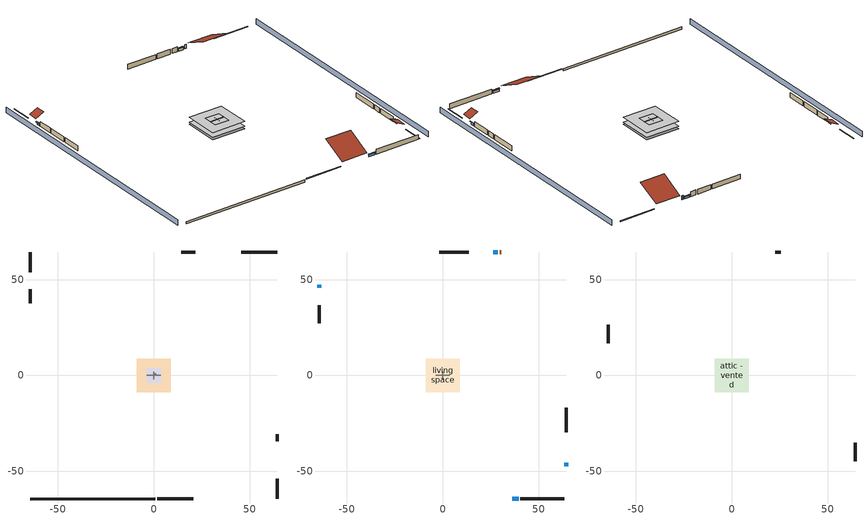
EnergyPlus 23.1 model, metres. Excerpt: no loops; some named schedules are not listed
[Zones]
central ac airloop ret air zone
 floor adiabatic (AdiabaticConst): 0,0 0,1 1,1 1,0 z0
 wall adiabatic (AdiabaticConst): 0,1 0,0 1,0 1,1 0,1 z0:1
 ceiling adiabatic (AdiabaticConst): 1,0 1,1 0,1 0,0 z1
crawlspace - vented
 floor foundation (Slab2 construction): -8.77,-8.77 -8.77,8.77 8.77,8.77 8.77,-8.77 z-0.91
 wall outside (RimJoist1 construction): 1.83,-64.44 20.73,-64.44 z0.3:0.61
 wall outside (RimJoist2 construction): -64.44,64.44 -64.44,53.93 z0.3:0.61
 wall outside (RimJoist3 construction): 64.44,64.44 45.55,64.44 z0.3:0.61
 wall outside (RimJoist4 construction): 64.44,-64.44 64.44,-53.93 z0.3:0.61
 wall foundation (FoundationWall1 construction): -64.44,-64.44 0.91,-64.44 z-0.91:0.3
garage
 floor foundation (Slab1 construction): -3.66,-3.66 -3.66,3.66 3.66,3.66 3.66,-3.66 z0
 wall outside (Wall1 construction): -64.44,44.91 -64.44,37.59 z0.3:2.74
 wall outside (Wall12 construction): 64.44,-34.23 64.44,-30.57 z0.3:2.74
 wall outside (Wall2 construction): 21.77,64.44 14.46,64.44 z0.3:2.74
 wall to living space (Wall5 construction Reversed): -3.66,0 3.66,0 z0.3:2.74
 wall to living space (Wall6 construction Reversed): 0,-1.83 0,1.83 z0.3:2.74
living space
 floor to crawlspace - vented (Floor2 construction): -8.77,-8.77 -8.77,8.77 8.77,8.77 8.77,-8.77 z0.3
 wall outside (AdiabaticWallConstruction 1): 30.58,64.44 29.66,64.44 z0.3:2.34
 wall outside (AdiabaticWallConstruction): 36.26,-64.44 39.53,-64.44 z0.3:1.4; -64.44,47.33 -64.44,45.84 z0.3:1.28; 28.73,64.44 26.37,64.44 z0.3:1.37; 64.44,-47.33 64.44,-45.61 z0.3:1.46
 wall outside (Wall3 construction): 40.46,-64.44 63.51,-64.44 z0.3:2.74
 wall outside (Wall4 construction): -64.44,36.66 -64.44,27.29 z0.3:2.74
 wall outside (Wall7 construction): 13.53,64.44 -1.89,64.44 z0.3:2.74
 wall outside (Wall8 construction): 64.44,-29.64 64.44,-16.83 z0.3:2.74
 window (WindowConstruction): 36.26,-64.44 39.53,-64.44 z0.3:1.4
 window (WindowConstruction 1): -64.44,47.33 -64.44,45.84 z0.3:1.28
 window (WindowConstruction 2): 28.73,64.44 26.37,64.44 z0.3:1.37
 window (WindowConstruction 3): 64.44,-47.33 64.44,-45.61 z0.3:1.46
 door (Door): 30.58,64.44 29.66,64.44 z0.3:2.34
attic - vented
 floor to garage (Floor1 construction): -3.66,-3.66 -3.66,3.66 3.66,3.66 3.66,-3.66 z2.74
 floor to living space (Floor3 construction Reversed): -8.77,-8.77 -8.77,8.77 8.77,8.77 8.77,-8.77 z2.74
 wall outside (Wall10 construction): 64.44,-44.68 64.44,-35.16 z0.3:2.74
 wall outside (Wall11 construction): 25.45,64.44 22.7,64.44 z0.3:2.74
 wall outside (Wall9 construction): -64.44,26.36 -64.44,16.84 z0.3:2.74
 roof outside (Roof1 construction): 35.33,-64.44,2.74 35.33,-52.22,8.86 21.66,-52.22,8.86 21.66,-64.44,2.74
 roof outside (Roof2 construction): -64.44,48.26,2.74 -60.21,48.26,4.86 -60.21,53,4.86 -64.44,53,2.74
 roof outside (Roof3 construction): 64.44,-48.26,2.74 60.21,-48.26,4.86 60.21,-53,4.86 64.44,-53,2.74
 roof outside (Roof4 construction): 31.51,64.44,2.74 31.51,52.72,8.61 44.62,52.72,8.61 44.62,64.44,2.74
shading: -69.02,64.44 -69.02,-64.44 / 69.02,-64.44 69.02,64.44 z0:2.74; 36.26,-64.44 39.53,-64.44 z0.3:1.4; -64.44,47.33 -64.44,45.84 z0.3:1.28; 28.73,64.44 26.37,64.44 z0.3:1.37; 64.44,-47.33 64.44,-45.61 z0.3:1.46; 39.83,-64.44 35.95,-64.44 35.95,-65.05 39.83,-65.05 z1.71; -64.44,45.53 -64.44,47.64 -65.05,47.64 -65.05,45.53 z1.58; 26.07,64.44 29.04,64.44 29.04,65.05 26.07,65.05 z1.68; 64.44,-45.3 64.44,-47.64 65.05,-47.64 65.05,-45.3 z1.77
[Building]
Building 1: Terrain=Suburbs
[Site:Location]
Danville Faa Ap_VA_USA: Latitude {deg}=36.57; Longitude {deg}=-79.33; Time Zone {hr}=-5; Elevation {m}=176
[Site:GroundTemperature:Deep]
15.1518, 15.1518, 15.1518, 15.1518, 15.1518, 15.1518, 15.1518, 15.1518, 15.1518, 15.1518, 15.1518, 15.1518
[Site:GroundTemperature:Shallow]
10.9213, 9.12279, 8.97877, 9.83224, 13.2584, 16.6687, 19.6252, 21.4981, 21.6572, 20.1339, 17.2528, 13.9472
[Site:WaterMainsTemperature]
Calculation Method=Schedule; Temperature Schedule=mains temperature schedule
[Material] Roughness=Rough; Thermal Absorptance=0.9
Name | Thickness {m} | Conductivity {W/m-K} | Density {kg/m3} | Specific Heat {J/kg-K} | Solar Absorptance | Visible Absorptance
ceiling loosefill ins | 0.169333 | 0.0480833 | 16.02 | 1046.75 | 0.7 | 0.7
ceiling stud and cavity | 0.1397 | 1.39189 | 65.682 | 1177.47 | 0.7 | 0.7
ceiling stud and cavity 1 | 0.1397 | 0.0824711 | 65.682 | 1177.47 | 0.7 | 0.7
concrete 4.0 in. | 0.1016 | 1.803125 | 2242.8 | 837.4 | 0.7 | 0.7
concrete 8.0 in. | 0.2032 | 1.803125 | 2242.8 | 837.4 | 0.7 | 0.7
door material | 0.04445 | 0.0612267 | 512.64 | 1214.23 | 0.7 | 0.7
floor covering | 0.0127 | 0.0433444 | 54.468 | 1339.84 | 0.6 | 0.6
floor rigid ins | 0.051816 | 0.029427 | 32.04 | 1214.23 | 0.7 | 0.7
floor stud and cavity | 0.1397 | 0.236196 | 92.3553 | 1139.71 | 0.7 | 0.7
furniture material garage 1; furniture material living space 1 | 0.1524 | 0.115458 | 640.8 | 1214.23 | 0.6 | 0.6
gypsum board | 0.0127 | 0.160291 | 801 | 837.4 | 0.6 | 0.6
metal surfacing | 0.000508 | 50.0403 | 7801.74 | 460.57 | 0.9 | 0.9
osb sheathing 0.5 in. | 0.0127 | 0.115458 | 512.64 | 1214.23 | 0.6 | 0.6
osb sheathing 0.5 in. 1; osb sheathing 0.5 in. 2; osb sheathing 0.5 in. 3 | 0.0127 | 0.115458 | 512.64 | 1214.23 | 0.7 | 0.7
osb sheathing 0.75 in. | 0.01905 | 0.115458 | 512.64 | 1214.23 | 0.7 | 0.7
rim joist stud and cavity | 0.0508 | 0.178688 | 50.32683 | 1063.81 | 0.6 | 0.6
roof rigid ins | 0.00396442 | 0.029427 | 32.04 | 1214.23 | 0.7 | 0.7
soil 0.5 in. | 0.0127 | 1.731 | 1842.3 | 418.7 | 0.7 | 0.7
wall rigid ins | 0.512978 | 0.029427 | 32.04 | 1214.23 | 0.7 | 0.7
wall stud and cavity | 0.1397 | 0.727959 | 139.0536 | 1170.24 | 0.6 | 0.6
wall stud and cavity 1 | 0.1397 | 0.0951301 | 139.0536 | 1170.24 | 0.7 | 0.7
wall stud and cavity 2 | 0.1397 | 0.0856282 | 139.0536 | 1170.24 | 0.7 | 0.7
wall stud and cavity 3 | 0.0889 | 0.380278 | 52.3479 | 1209.89 | 0.7 | 0.7
wall stud and cavity 4 | 0.0889 | 0.391764 | 83.0341 | 1211.67 | 0.7 | 0.7
wood siding | 0.0254 | 0.102417 | 544.68 | 1172.36 | 0.85 | 0.85
wood siding 1; wood siding 2 | 0.0254 | 0.102417 | 544.68 | 1172.36 | 0.7 | 0.7
[Material:NoMass]
Adiabatic: Roughness=Rough; Thermal Resistance {m2-K/W}=176.1; Thermal Absorptance=0.9; Solar Absorptance=0.7; Visible Absorptance=0.7
[WindowMaterial:SimpleGlazingSystem]
WindowMaterial: U-Factor {W/m2-K}=2.78222; Solar Heat Gain Coefficient=0.56
[Construction]
AdiabaticConst: Adiabatic
AdiabaticWallConstruction: wood siding 1, wall rigid ins, wall stud and cavity 3, gypsum board
AdiabaticWallConstruction 1: wood siding 2, wall rigid ins, wall stud and cavity 3, gypsum board
Door: door material
Floor1 construction: ceiling stud and cavity
Floor2 construction: floor stud and cavity, floor rigid ins, osb sheathing 0.75 in., floor covering
Floor3 construction Reversed: gypsum board, ceiling stud and cavity 1, ceiling loosefill ins
FoundationWall1 construction: concrete 8.0 in.
furniture construction garage 1: furniture material garage 1
furniture construction living space 1: furniture material living space 1
PartitionWallConstruction: gypsum board, wall stud and cavity 4, gypsum board
RimJoist1 construction; RimJoist2 construction; RimJoist3 construction; RimJoist4 construction: wood siding, rim joist stud and cavity
Roof1 construction; Roof2 construction; Roof3 construction; Roof4 construction: metal surfacing, roof rigid ins, osb sheathing 0.5 in.
Slab1 construction: concrete 4.0 in.
Slab2 construction: soil 0.5 in.
Wall1 construction; Wall10 construction; Wall11 construction; Wall12 construction; Wall2 construction; Wall9 construction: wood siding, osb sheathing 0.5 in. 1, wall stud and cavity
Wall3 construction; Wall4 construction; Wall7 construction; Wall8 construction: wood siding, osb sheathing 0.5 in. 1, wall stud and cavity 1, gypsum board
Wall5 construction Reversed: gypsum board, wall stud and cavity 2, osb sheathing 0.5 in. 2
Wall6 construction Reversed: gypsum board, wall stud and cavity 2, osb sheathing 0.5 in. 3
WindowConstruction; WindowConstruction 1; WindowConstruction 2; WindowConstruction 3: WindowMaterial
[Zone] Multiplier=1
Name | Volume {m3} | Part of Total Floor Area
attic - vented | 511.285 | Yes
central ac airloop ret air zone | 1 | No
crawlspace - vented | 374.915 | Yes
garage | 130.484 | Yes
living space | 749.83 | Yes
[Space]
Name | Zone | Space Type
attic - vented 1 | attic - vented
central ac airloop ret air space | central ac airloop ret air zone | Plenum Space Type
crawlspace - vented 1 | crawlspace - vented
garage 1 | garage
living space 1 | living space
[ZoneInfiltration:EffectiveLeakageArea] Schedule=Always On Discrete
Name | Zone or Space | Effective Air Leakage Area {cm2} | Stack Coefficient | Wind Coefficient
infil|attic - vented 1 | attic - vented 1 | 12032.8 | 0.000594295 | 4.57671e-05
infil|garage 1 | garage 1 | 214.072 | 0.000145201 | 4.64657e-05
[ZoneMixing] Schedule=Always On Continuous; Design Flow Rate Calculation Method=Flow/Zone; Design Flow Rate {m3/s}=0
Name | Zone or Space | Source Zone or Space
whole house fan mix | attic - vented | living space
central_ac_airloop_0_ZoneMixLvToDZ mix | crawlspace - vented | living space
central_ac_airloop_0_ZoneMixDZToLv mix | living space | crawlspace - vented
[SpaceList]
Plenum Space Type: central ac airloop ret air space
[OtherEquipment] Design Level Calculation Method=EquipmentLevel
Name | Fuel Type | Zone or ZoneList or Space or SpaceList | Schedule | Design Level {W} | Fraction Latent | Fraction Radiant | Fraction Lost
central_ac_airloop_0_RetCondToRP equip; central_ac_airloop_0_RetSensLkToRP equip | None | central ac airloop ret air space | Always On Discrete | 0 | 0 | 0 | 0
central_ac_airloop_0_RetLatLkToRP equip | None | central ac airloop ret air space | Always On Discrete | 0 | 1 | 0 | 0
central_ac_airloop_0_RetCondToDZ equip; central_ac_airloop_0_SupCondToDZ equip; central_ac_airloop_0_SupSensLkToDZ equip | None | crawlspace - vented 1 | Always On Discrete | 0 | 0 | 0 | 0
central_ac_airloop_0_SupLatLkToDZ equip | None | crawlspace - vented 1 | Always On Discrete | 0 | 1 | 0 | 0
central_ac_airloop_0_SupCondToLv equip; central_ac_airloop_0_SupSensLkToLv equip; mech vent house fan sensible load equip | None | living space 1 | Always On Discrete | 0 | 0 | 0 | 0
central_ac_airloop_0_SupLatLkToLv equip; mech vent house fan latent load equip | None | living space 1 | Always On Discrete | 0 | 1 | 0 | 0
clothes dryer 1 | NaturalGas | living space 1 | clothes_dryer | 3830.05 | 0.0164787 | 0.0801128 | 0.85
cooking range 1 | NaturalGas | living space 1 | cooking_range | 1969.4 | 0.161847 | 0.382892 | 0.2
water heater EC adjustment | NaturalGas | living space 1 | Always On Discrete | 0.01 | 0 | 0 | 1
water latent | None | living space 1 | hot_water_fixtures | 276.169 | 1 | 0 | 0
water sensible | None | living space 1 | hot_water_fixtures | -272.176 | 0 | 0.6 | 0
[SurfaceProperty:ExposedFoundationPerimeter] Exposed Perimeter Calculation Method=TotalExposedPerimeter
Name | Total Exposed Perimeter {m}
Slab2 | 65.34912
Slab1 | 18.288
[ZoneInfiltration:DesignFlowRate] Schedule=Always On Discrete
Name | Zone or ZoneList or Space or SpaceList | Design Flow Rate Calculation Method | Air Changes per Hour {1/hr} | Constant Term Coefficient | Temperature Term Coefficient | Velocity Term Coefficient | Velocity Squared Term Coefficient | Design Flow Rate {m3/s}
infil|crawlspace - vented 1 | crawlspace - vented 1 | AirChanges/Hour | 2.3519 | 1 | 0 | 0 | 0
infil flow; natural vent flow; whole house fan flow | living space 1 | Flow/Zone |  |  |  |  |  | 0
[InternalMass]
Name | Construction | Zone or ZoneList | Space or SpaceList | Surface Area {m2}
furniture mass garage 1 | furniture construction garage 1 | garage | garage 1 | 5.35122
furniture mass living space 1 | furniture construction living space 1 | living space | living space 1 | 123.004
partition wall mass | PartitionWallConstruction | living space | living space 1 | 307.509
[Lights] Design Level Calculation Method=LightingLevel; Return Air Fraction=0; Fraction Radiant=0.6; Fraction Visible=0.2; Fraction Replaceable=1
Name | Zone or ZoneList or Space or SpaceList | Schedule | Lighting Level {W}
garage lighting | garage 1 | lighting_garage | 48.2442
interior lighting | living space 1 | lighting_interior | 1606.26
[People]
occupants: Zone or ZoneList or Space or SpaceList=living space 1; Number of People Schedule=occupants; Number of People Calculation Method=People; Number of People=2; Fraction Radiant=0.314171; Sensible Heat Fraction=0.56303; Activity Level Schedule=occupants activity schedule; Carbon Dioxide Generation Rate {m3/s-W}=0; Enable ASHRAE 55 Comfort Warnings=No; Mean Radiant Temperature Calculation Type=ZoneAveraged
[ElectricEquipment] Zone or ZoneList or Space or SpaceList=living space 1; Design Level Calculation Method=EquipmentLevel
Name | Schedule | Design Level {W} | Fraction Latent | Fraction Radiant | Fraction Lost
ceiling fan | ceiling_fan | 20.9507 | 0 | 0.558 | 0
clothes dryer | clothes_dryer | 288.295 | 0.0164787 | 0.0801128 | 0.85
clothes washer | clothes_washer | 392.924 | 0.03 | 0.162 | 0.7
cooking range | cooking_range | 67.1987 | 0.161847 | 0.382892 | 0.2
fridge | fridge | 65.0889 | 0 | 0.6 | 0
mech vent bath fan 0 | mech vent bath fan 0 schedule | 45 | 0 | 0 | 1
mech vent house fan | mech vent house fan schedule | 0 | 0 | 0 | 1
mech vent house fan cfis | mech vent house fan cfis schedule | 0 | 0 | 0 | 0
mech vent range fan 0 | mech vent range fan 0 schedule | 30 | 0 | 0 | 1
misc plug loads | plug_loads_other | 596.314 | 0.021 | 0.558 | 0.049
whole house fan | Always On Discrete | 0 | 0 | 0 | 1
[AirLoopHVAC:ReturnPlenum]
Air Loop HVAC Return Plenum 1: Zone=central ac airloop ret air zone
[Foundation:Kiva] Wall Depth Below Slab {m}=0.2032
Name | Initial Indoor Air Temperature {C} | Wall Height Above Grade {m}
Foundation Kiva 1 | 8.52361 | 0.1016
Foundation Kiva 2 | 4.11569 | 0.3048
[Foundation:Kiva:Settings]
Soil Conductivity {W/m-K}=1.731; Soil Density {kg/m3}=1842.3; Soil Specific Heat {J/kg-K}=418.7; Ground Solar Absorptivity=0.9; Ground Thermal Absorptivity=0.9; Ground Surface Roughness {m}=0.03; Far-Field Width {m}=40; Deep-Ground Boundary Condition=ZeroFlux; Deep-Ground Depth {m}=40; Minimum Cell Dimension {m}=0.2; Maximum Cell Growth Coefficient=3; Simulation Timestep=Timestep
[Exterior:Lights]
exterior lighting: Schedule=exterior lighting schedule; Design Level {W}=95.9975
[EnergyManagementSystem:Sensor] Output:Variable or Output:Meter Index Key=crawlspace - vented
Name | Output:Variable or Output:Meter
central_ac_airloop_0_DZ_T_s | Zone Air Temperature
central_ac_airloop_0_DZ_W_s | Zone Mean Air Humidity Ratio
[Schedule:Constant]
Name | Hourly Value
Always On Continuous; Always On Discrete; mech vent house fan schedule; mech vent house fan cfis schedule | 1
occupants activity schedule | 117.228
[Schedule:File] File=C:/Users/ylou2/Desktop/resstock-3.1.0/national_baseline/run4/run/in.schedules.csv; Rows to Skip at Top=1; Number of Hours of Data=8760; Column Separator=Comma; Interpolate to Timestep=No; Minutes per Item=60; Adjust Schedule for Daylight Savings=Yes
Name | Column Number
lighting_garage | 3
lighting_interior | 2
occupants | 1
ceiling_fan | 8
clothes_dryer | 7
clothes_washer | 6
cooking_range | 4
plug_loads_other | 9
hot_water_fixtures | 13
[Schedule:Day:Interval]
fridge allday1; fridge allday12: No, 01:00, 0.610949, 02:00, 0.595675, 03:00, 0.580401, 04:00, 0.565128, 06:00, 0.549854, 07:00, 0.580401, 08:00, 0.610949, 10:00, 0.626223, 12:00, 0.610949, 15:00, 0.641496, 16:00, 0.626223, 17:00, 0.672044, 18:00, 0.733139, 19:00, 0.763686, 20:00, 0.733139, 21:00, 0.717865, 22:00, 0.702591, 23:00, 0.672044, 24:00, 0.626223
fridge allday2: No, 01:00, 0.609489, 02:00, 0.594252, 03:00, 0.579015, 04:00, 0.563777, 06:00, 0.54854, 07:00, 0.579015, 08:00, 0.609489, 10:00, 0.624726, 12:00, 0.609489, 15:00, 0.639964, 16:00, 0.624726, 17:00, 0.670438, 18:00, 0.731387, 19:00, 0.761861, 20:00, 0.731387, 21:00, 0.71615, 22:00, 0.700912, 23:00, 0.670438, 24:00, 0.624726
fridge allday3: No, 01:00, 0.791241, 02:00, 0.77146, 03:00, 0.751679, 04:00, 0.731898, 06:00, 0.712117, 07:00, 0.751679, 08:00, 0.791241, 10:00, 0.811022, 12:00, 0.791241, 15:00, 0.830803, 16:00, 0.811022, 17:00, 0.870365, 18:00, 0.949489, 19:00, 0.989051, 20:00, 0.949489, 21:00, 0.929708, 22:00, 0.909927, 23:00, 0.870365, 24:00, 0.811022
fridge allday6: No, 01:00, 0.8, 02:00, 0.78, 03:00, 0.76, 04:00, 0.74, 06:00, 0.72, 07:00, 0.76, 08:00, 0.8, 10:00, 0.82, 12:00, 0.8, 15:00, 0.84, 16:00, 0.82, 17:00, 0.88, 18:00, 0.96, 19:00, 1, 20:00, 0.96, 21:00, 0.94, 22:00, 0.92, 23:00, 0.88, 24:00, 0.82
fridge allday10: No, 01:00, 0.679562, 02:00, 0.662573, 03:00, 0.645584, 04:00, 0.628595, 06:00, 0.611606, 07:00, 0.645584, 08:00, 0.679562, 10:00, 0.696551, 12:00, 0.679562, 15:00, 0.71354, 16:00, 0.696551, 17:00, 0.747518, 18:00, 0.815474, 19:00, 0.849453, 20:00, 0.815474, 21:00, 0.798485, 22:00, 0.781496, 23:00, 0.747518, 24:00, 0.696551
fridge allday11: No, 01:00, 0.675182, 02:00, 0.658303, 03:00, 0.641423, 04:00, 0.624544, 06:00, 0.607664, 07:00, 0.641423, 08:00, 0.675182, 10:00, 0.692062, 12:00, 0.675182, 15:00, 0.708942, 16:00, 0.692062, 17:00, 0.742701, 18:00, 0.810219, 19:00, 0.843978, 20:00, 0.810219, 21:00, 0.793339, 22:00, 0.77646, 23:00, 0.742701, 24:00, 0.692062
fridge default day; mech vent bath fan 0 schedule default day; mech vent range fan 0 schedule default day; exterior lighting schedule default day: No, 24:00, 0
mech vent bath fan 0 schedule allday1: No, 23:00, 0, 24:00, 1
mech vent range fan 0 schedule allday1: No, 11:00, 0, 12:00, 1, 24:00, 0
exterior lighting schedule weekday1: No, 05:00, 0.434959, 06:00, 0.349858, 07:00, 0.330947, 08:00, 0.321491, 09:00, 0.312035, 10:00, 0.264757, 11:00, 0.208024, 12:00, 0.141834, 13:00, 0.113467, 15:00, 0.104012, 16:00, 0.113467, 17:00, 0.179657, 18:00, 0.349858, 19:00, 0.463325, 20:00, 0.614615, 21:00, 0.860461, 22:00, 0.99284, 23:00, 0.860461, 24:00, 0.595704
exterior lighting schedule weekday2: No, 05:00, 0.438095, 06:00, 0.352381, 07:00, 0.333333, 08:00, 0.32381, 09:00, 0.314286, 10:00, 0.266667, 11:00, 0.209524, 12:00, 0.142857, 13:00, 0.114286, 15:00, 0.104762, 16:00, 0.114286, 17:00, 0.180952, 18:00, 0.352381, 19:00, 0.466667, 20:00, 0.619048, 21:00, 0.866667, 22:00, 1, 23:00, 0.866667, 24:00, 0.6
exterior lighting schedule weekday3: No, 05:00, 0.346085, 06:00, 0.278373, 07:00, 0.263325, 08:00, 0.255802, 09:00, 0.248278, 10:00, 0.21066, 11:00, 0.165519, 12:00, 0.112854, 13:00, 0.090283, 15:00, 0.0827594, 16:00, 0.090283, 17:00, 0.142948, 18:00, 0.278373, 19:00, 0.368656, 20:00, 0.489033, 21:00, 0.684646, 22:00, 0.789976, 23:00, 0.684646, 24:00, 0.473986
exterior lighting schedule weekend1: No, 02:00, 0.434959, 04:00, 0.425503, 05:00, 0.434959, 06:00, 0.425503, 07:00, 0.416047, 08:00, 0.38768, 09:00, 0.340402, 10:00, 0.283669, 11:00, 0.226935, 12:00, 0.15129, 13:00, 0.113467, 15:00, 0.104012, 16:00, 0.113467, 17:00, 0.179657, 18:00, 0.359314, 19:00, 0.45387, 20:00, 0.567337, 21:00, 0.784816, 22:00, 0.926651, 23:00, 0.803728, 24:00, 0.557882
exterior lighting schedule weekend2: No, 02:00, 0.438095, 04:00, 0.428571, 05:00, 0.438095, 06:00, 0.428571, 07:00, 0.419048, 08:00, 0.390476, 09:00, 0.342857, 10:00, 0.285714, 11:00, 0.228571, 12:00, 0.152381, 13:00, 0.114286, 15:00, 0.104762, 16:00, 0.114286, 17:00, 0.180952, 18:00, 0.361905, 19:00, 0.457143, 20:00, 0.571429, 21:00, 0.790476, 22:00, 0.933333, 23:00, 0.809524, 24:00, 0.561905
[Schedule:Week:Daily]
fridge Week Rule - Jan1-Jan27: fridge allday1, fridge allday1, fridge allday1, fridge allday1, fridge allday1, fridge allday1, fridge allday1, fridge default day, fridge default day, fridge default day, fridge default day, fridge default day
fridge Week Rule - Jan28-Feb3: fridge allday1, fridge allday1, fridge allday1, fridge allday1, fridge allday2, fridge allday2, fridge allday2, fridge default day, fridge default day, fridge default day, fridge default day, fridge default day
fridge Week Rule - Feb4-Feb24: fridge allday2, fridge allday2, fridge allday2, fridge allday2, fridge allday2, fridge allday2, fridge allday2, fridge default day, fridge default day, fridge default day, fridge default day, fridge default day
fridge Week Rule - Feb25-Mar3: fridge allday2, fridge allday2, fridge allday2, fridge allday2, fridge allday3, fridge allday3, fridge allday3, fridge default day, fridge default day, fridge default day, fridge default day, fridge default day
fridge Week Rule - Mar4-May26: fridge allday3, fridge allday3, fridge allday3, fridge allday3, fridge allday3, fridge allday3, fridge allday3, fridge default day, fridge default day, fridge default day, fridge default day, fridge default day
fridge Week Rule - May27-Jun2: fridge allday3, fridge allday3, fridge allday3, fridge allday3, fridge allday3, fridge allday6, fridge allday6, fridge default day, fridge default day, fridge default day, fridge default day, fridge default day
fridge Week Rule - Jun3-Sep29: fridge allday6, fridge allday6, fridge allday6, fridge allday6, fridge allday6, fridge allday6, fridge allday6, fridge default day, fridge default day, fridge default day, fridge default day, fridge default day
fridge Week Rule - Sep30-Oct6: fridge allday6, fridge allday10, fridge allday10, fridge allday10, fridge allday10, fridge allday10, fridge allday10, fridge default day, fridge default day, fridge default day, fridge default day, fridge default day
fridge Week Rule - Oct7-Oct27: fridge allday10, fridge allday10, fridge allday10, fridge allday10, fridge allday10, fridge allday10, fridge allday10, fridge default day, fridge default day, fridge default day, fridge default day, fridge default day
fridge Week Rule - Oct28-Nov3: fridge allday10, fridge allday10, fridge allday10, fridge allday10, fridge allday11, fridge allday11, fridge allday11, fridge default day, fridge default day, fridge default day, fridge default day, fridge default day
fridge Week Rule - Nov4-Nov24: fridge allday11, fridge allday11, fridge allday11, fridge allday11, fridge allday11, fridge allday11, fridge allday11, fridge default day, fridge default day, fridge default day, fridge default day, fridge default day
fridge Week Rule - Nov25-Dec1: fridge allday11, fridge allday11, fridge allday11, fridge allday11, fridge allday11, fridge allday11, fridge allday12, fridge default day, fridge default day, fridge default day, fridge default day, fridge default day
fridge Week Rule - Dec2-Dec31: fridge allday12, fridge allday12, fridge allday12, fridge allday12, fridge allday12, fridge allday12, fridge allday12, fridge default day, fridge default day, fridge default day, fridge default day, fridge default day
mech vent bath fan 0 schedule Week Rule - Jan1-Dec31: mech vent bath fan 0 schedule allday1, mech vent bath fan 0 schedule allday1, mech vent bath fan 0 schedule allday1, mech vent bath fan 0 schedule allday1, mech vent bath fan 0 schedule allday1, mech vent bath fan 0 schedule allday1, mech vent bath fan 0 schedule allday1, mech vent bath fan 0 schedule default day, mech vent bath fan 0 schedule default day, mech vent bath fan 0 schedule default day, mech vent bath fan 0 schedule default day, mech vent bath fan 0 schedule default day
mech vent range fan 0 schedule Week Rule - Jan1-Dec31: mech vent range fan 0 schedule allday1, mech vent range fan 0 schedule allday1, mech vent range fan 0 schedule allday1, mech vent range fan 0 schedule allday1, mech vent range fan 0 schedule allday1, mech vent range fan 0 schedule allday1, mech vent range fan 0 schedule allday1, mech vent range fan 0 schedule default day, mech vent range fan 0 schedule default day, mech vent range fan 0 schedule default day, mech vent range fan 0 schedule default day, mech vent range fan 0 schedule default day
exterior lighting schedule Week Rule - Jan1-Jan6: exterior lighting schedule weekday1, exterior lighting schedule weekday1, exterior lighting schedule weekday1, exterior lighting schedule weekday1, exterior lighting schedule weekday1, exterior lighting schedule weekday1, exterior lighting schedule weekend1, exterior lighting schedule default day, exterior lighting schedule default day, exterior lighting schedule default day, exterior lighting schedule default day, exterior lighting schedule default day
exterior lighting schedule Week Rule - Jan7-Jan27: exterior lighting schedule weekend1, exterior lighting schedule weekday1, exterior lighting schedule weekday1, exterior lighting schedule weekday1, exterior lighting schedule weekday1, exterior lighting schedule weekday1, exterior lighting schedule weekend1, exterior lighting schedule default day, exterior lighting schedule default day, exterior lighting schedule default day, exterior lighting schedule default day, exterior lighting schedule default day
exterior lighting schedule Week Rule - Jan28-Feb3: exterior lighting schedule weekend1, exterior lighting schedule weekday1, exterior lighting schedule weekday1, exterior lighting schedule weekday1, exterior lighting schedule weekday2, exterior lighting schedule weekday2, exterior lighting schedule weekend2, exterior lighting schedule default day, exterior lighting schedule default day, exterior lighting schedule default day, exterior lighting schedule default day, exterior lighting schedule default day
exterior lighting schedule Week Rule - Feb4-Feb24: exterior lighting schedule weekend2, exterior lighting schedule weekday2, exterior lighting schedule weekday2, exterior lighting schedule weekday2, exterior lighting schedule weekday2, exterior lighting schedule weekday2, exterior lighting schedule weekend2, exterior lighting schedule default day, exterior lighting schedule default day, exterior lighting schedule default day, exterior lighting schedule default day, exterior lighting schedule default day
exterior lighting schedule Week Rule - Feb25-Mar3: exterior lighting schedule weekend2, exterior lighting schedule weekday2, exterior lighting schedule weekday2, exterior lighting schedule weekday2, exterior lighting schedule weekday3, exterior lighting schedule weekday3, exterior lighting schedule weekend3, exterior lighting schedule default day, exterior lighting schedule default day, exterior lighting schedule default day, exterior lighting schedule default day, exterior lighting schedule default day
exterior lighting schedule Week Rule - Mar4-Mar31: exterior lighting schedule weekend3, exterior lighting schedule weekday3, exterior lighting schedule weekday3, exterior lighting schedule weekday3, exterior lighting schedule weekday3, exterior lighting schedule weekday3, exterior lighting schedule weekend3, exterior lighting schedule default day, exterior lighting schedule default day, exterior lighting schedule default day, exterior lighting schedule default day, exterior lighting schedule default day
exterior lighting schedule Week Rule - Apr1-Apr28: exterior lighting schedule weekend4, exterior lighting schedule weekday4, exterior lighting schedule weekday4, exterior lighting schedule weekday4, exterior lighting schedule weekday4, exterior lighting schedule weekday4, exterior lighting schedule weekend4, exterior lighting schedule default day, exterior lighting schedule default day, exterior lighting schedule default day, exterior lighting schedule default day, exterior lighting schedule default day
exterior lighting schedule Week Rule - Apr29-May5: exterior lighting schedule weekend4, exterior lighting schedule weekday4, exterior lighting schedule weekday5, exterior lighting schedule weekday5, exterior lighting schedule weekday5, exterior lighting schedule weekday5, exterior lighting schedule weekend5, exterior lighting schedule default day, exterior lighting schedule default day, exterior lighting schedule default day, exterior lighting schedule default day, exterior lighting schedule default day
exterior lighting schedule Week Rule - May6-May26: exterior lighting schedule weekend5, exterior lighting schedule weekday5, exterior lighting schedule weekday5, exterior lighting schedule weekday5, exterior lighting schedule weekday5, exterior lighting schedule weekday5, exterior lighting schedule weekend5, exterior lighting schedule default day, exterior lighting schedule default day, exterior lighting schedule default day, exterior lighting schedule default day, exterior lighting schedule default day
exterior lighting schedule Week Rule - May27-Jun2: exterior lighting schedule weekend5, exterior lighting schedule weekday5, exterior lighting schedule weekday5, exterior lighting schedule weekday5, exterior lighting schedule weekday5, exterior lighting schedule weekday6, exterior lighting schedule weekend6, exterior lighting schedule default day, exterior lighting schedule default day, exterior lighting schedule default day, exterior lighting schedule default day, exterior lighting schedule default day
exterior lighting schedule Week Rule - Jun3-Jun30: exterior lighting schedule weekend6, exterior lighting schedule weekday6, exterior lighting schedule weekday6, exterior lighting schedule weekday6, exterior lighting schedule weekday6, exterior lighting schedule weekday6, exterior lighting schedule weekend6, exterior lighting schedule default day, exterior lighting schedule default day, exterior lighting schedule default day, exterior lighting schedule default day, exterior lighting schedule default day
exterior lighting schedule Week Rule - Jul1-Aug25: exterior lighting schedule weekend7, exterior lighting schedule weekday7, exterior lighting schedule weekday7, exterior lighting schedule weekday7, exterior lighting schedule weekday7, exterior lighting schedule weekday7, exterior lighting schedule weekend7, exterior lighting schedule default day, exterior lighting schedule default day, exterior lighting schedule default day, exterior lighting schedule default day, exterior lighting schedule default day
exterior lighting schedule Week Rule - Aug26-Sep1: exterior lighting schedule weekend7, exterior lighting schedule weekday7, exterior lighting schedule weekday7, exterior lighting schedule weekday7, exterior lighting schedule weekday7, exterior lighting schedule weekday7, exterior lighting schedule weekend9, exterior lighting schedule default day, exterior lighting schedule default day, exterior lighting schedule default day, exterior lighting schedule default day, exterior lighting schedule default day
exterior lighting schedule Week Rule - Sep2-Sep29: exterior lighting schedule weekend9, exterior lighting schedule weekday9, exterior lighting schedule weekday9, exterior lighting schedule weekday9, exterior lighting schedule weekday9, exterior lighting schedule weekday9, exterior lighting schedule weekend9, exterior lighting schedule default day, exterior lighting schedule default day, exterior lighting schedule default day, exterior lighting schedule default day, exterior lighting schedule default day
exterior lighting schedule Week Rule - Sep30-Oct6: exterior lighting schedule weekend9, exterior lighting schedule weekday10, exterior lighting schedule weekday10, exterior lighting schedule weekday10, exterior lighting schedule weekday10, exterior lighting schedule weekday10, exterior lighting schedule weekend10, exterior lighting schedule default day, exterior lighting schedule default day, exterior lighting schedule default day, exterior lighting schedule default day, exterior lighting schedule default day
exterior lighting schedule Week Rule - Oct7-Oct27: exterior lighting schedule weekend10, exterior lighting schedule weekday10, exterior lighting schedule weekday10, exterior lighting schedule weekday10, exterior lighting schedule weekday10, exterior lighting schedule weekday10, exterior lighting schedule weekend10, exterior lighting schedule default day, exterior lighting schedule default day, exterior lighting schedule default day, exterior lighting schedule default day, exterior lighting schedule default day
exterior lighting schedule Week Rule - Oct28-Nov3: exterior lighting schedule weekend10, exterior lighting schedule weekday10, exterior lighting schedule weekday10, exterior lighting schedule weekday10, exterior lighting schedule weekday11, exterior lighting schedule weekday11, exterior lighting schedule weekend11, exterior lighting schedule default day, exterior lighting schedule default day, exterior lighting schedule default day, exterior lighting schedule default day, exterior lighting schedule default day
exterior lighting schedule Week Rule - Nov4-Nov24: exterior lighting schedule weekend11, exterior lighting schedule weekday11, exterior lighting schedule weekday11, exterior lighting schedule weekday11, exterior lighting schedule weekday11, exterior lighting schedule weekday11, exterior lighting schedule weekend11, exterior lighting schedule default day, exterior lighting schedule default day, exterior lighting schedule default day, exterior lighting schedule default day, exterior lighting schedule default day
exterior lighting schedule Week Rule - Nov25-Dec1: exterior lighting schedule weekend11, exterior lighting schedule weekday11, exterior lighting schedule weekday11, exterior lighting schedule weekday11, exterior lighting schedule weekday11, exterior lighting schedule weekday11, exterior lighting schedule weekend12, exterior lighting schedule default day, exterior lighting schedule default day, exterior lighting schedule default day, exterior lighting schedule default day, exterior lighting schedule default day
exterior lighting schedule Week Rule - Dec2-Dec31: exterior lighting schedule weekend12, exterior lighting schedule weekday12, exterior lighting schedule weekday12, exterior lighting schedule weekday12, exterior lighting schedule weekday12, exterior lighting schedule weekday12, exterior lighting schedule weekend12, exterior lighting schedule default day, exterior lighting schedule default day, exterior lighting schedule default day, exterior lighting schedule default day, exterior lighting schedule default day
[Schedule:Year]
fridge: fridge Week Rule - Jan1-Jan27, 1, 1, 1, 27, fridge Week Rule - Jan28-Feb3, 1, 28, 2, 3, fridge Week Rule - Feb4-Feb24, 2, 4, 2, 24, fridge Week Rule - Feb25-Mar3, 2, 25, 3, 3, fridge Week Rule - Mar4-May26, 3, 4, 5, 26, fridge Week Rule - May27-Jun2, 5, 27, 6, 2, fridge Week Rule - Jun3-Sep29, 6, 3, 9, 29, fridge Week Rule - Sep30-Oct6, 9, 30, 10, 6, fridge Week Rule - Oct7-Oct27, 10, 7, 10, 27, fridge Week Rule - Oct28-Nov3, 10, 28, 11, 3, fridge Week Rule - Nov4-Nov24, 11, 4, 11, 24, fridge Week Rule - Nov25-Dec1, 11, 25, 12, 1, fridge Week Rule - Dec2-Dec31, 12, 2, 12, 31
mech vent bath fan 0 schedule: mech vent bath fan 0 schedule Week Rule - Jan1-Dec31, 1, 1, 12, 31
mech vent range fan 0 schedule: mech vent range fan 0 schedule Week Rule - Jan1-Dec31, 1, 1, 12, 31
exterior lighting schedule: exterior lighting schedule Week Rule - Jan1-Jan6, 1, 1, 1, 6, exterior lighting schedule Week Rule - Jan7-Jan27, 1, 7, 1, 27, exterior lighting schedule Week Rule - Jan28-Feb3, 1, 28, 2, 3, exterior lighting schedule Week Rule - Feb4-Feb24, 2, 4, 2, 24, exterior lighting schedule Week Rule - Feb25-Mar3, 2, 25, 3, 3, exterior lighting schedule Week Rule - Mar4-Mar31, 3, 4, 3, 31, exterior lighting schedule Week Rule - Apr1-Apr28, 4, 1, 4, 28, exterior lighting schedule Week Rule - Apr29-May5, 4, 29, 5, 5, exterior lighting schedule Week Rule - May6-May26, 5, 6, 5, 26, exterior lighting schedule Week Rule - May27-Jun2, 5, 27, 6, 2, exterior lighting schedule Week Rule - Jun3-Jun30, 6, 3, 6, 30, exterior lighting schedule Week Rule - Jul1-Aug25, 7, 1, 8, 25, exterior lighting schedule Week Rule - Aug26-Sep1, 8, 26, 9, 1, exterior lighting schedule Week Rule - Sep2-Sep29, 9, 2, 9, 29, exterior lighting schedule Week Rule - Sep30-Oct6, 9, 30, 10, 6, exterior lighting schedule Week Rule - Oct7-Oct27, 10, 7, 10, 27, exterior lighting schedule Week Rule - Oct28-Nov3, 10, 28, 11, 3, exterior lighting schedule Week Rule - Nov4-Nov24, 11, 4, 11, 24, exterior lighting schedule Week Rule - Nov25-Dec1, 11, 25, 12, 1, exterior lighting schedule Week Rule - Dec2-Dec31, 12, 2, 12, 31
[Schedule:Compact]
mains temperature schedule: Through: 01/01, For: AllDays, Until: 24:00, 13.0506, Through: 01/02, For: AllDays, Until: 24:00, 12.99, Through: 01/03, For: AllDays, Until: 24:00, 12.9311, Through: 01/04, For: AllDays, Until: 24:00, 12.8739, Through: 01/05, For: AllDays, Until: 24:00, 12.8183, Through: 01/06, For: AllDays, Until: 24:00, 12.7644, Through: 01/07, For: AllDays, Until: 24:00, 12.7122, Through: 01/08, For: AllDays, Until: 24:00, 12.6617, Through: 01/09, For: AllDays, Until: 24:00, 12.6128, Through: 01/10, For: AllDays, Until: 24:00, 12.5661, Through: 01/11, For: AllDays, Until: 24:00, 12.5206, Through: 01/12, For: AllDays, Until: 24:00, 12.4772, Through: 01/13, For: AllDays, Until: 24:00, 12.4356, Through: 01/14, For: AllDays, Until: 24:00, 12.3956, Through: 01/15, For: AllDays, Until: 24:00, 12.3572, Through: 01/16, For: AllDays, Until: 24:00, 12.3211, Through: 01/17, For: AllDays, Until: 24:00, 12.2867, Through: 01/18, For: AllDays, Until: 24:00, 12.2539, Through: 01/19, For: AllDays, Until: 24:00, 12.2228, Through: 01/20, For: AllDays, Until: 24:00, 12.1939, Through: 01/21, For: AllDays, Until: 24:00, 12.1667, Through: 01/22, For: AllDays, Until: 24:00, 12.1417, Through: 01/23, For: AllDays, Until: 24:00, 12.1183, Through: 01/24, For: AllDays, Until: 24:00, 12.0967, Through: 01/25, For: AllDays, Until: 24:00, 12.0772, Through: 01/26, For: AllDays, Until: 24:00, 12.0594, Through: 01/27, For: AllDays, Until: 24:00, 12.0439, Through: 01/28, For: AllDays, Until: 24:00, 12.03, Through: 01/29, For: AllDays, Until: 24:00, 12.0178, Through: 01/30, For: AllDays, Until: 24:00, 12.0078, Through: 01/31, For: AllDays, Until: 24:00, 12, Through: 02/01, For: AllDays, Until: 24:00, 11.9933, Through: 02/02, For: AllDays, Until: 24:00, 11.9894, Through: 02/03, For: AllDays, Until: 24:00, 11.9872, Through: 02/04, For: AllDays, Until: 24:00, 11.9867, Through: 02/05, For: AllDays, Until: 24:00, 11.9878, Through: 02/06, For: AllDays, Until: 24:00, 11.9917, Through: 02/07, For: AllDays, Until: 24:00, 11.9967, Through: 02/08, For: AllDays, Until: 24:00, 12.0039, Through: 02/09, For: AllDays, Until: 24:00, 12.0133, Through: 02/10, For: AllDays, Until: 24:00, 12.0244, Through: 02/11, For: AllDays, Until: 24:00, 12.0372, Through: 02/12, For: AllDays, Until: 24:00, 12.0522, Through: 02/13, For: AllDays, Until: 24:00, 12.0689, Through: 02/14, For: AllDays, Until: 24:00, 12.0878, Through: 02/15, For: AllDays, Until: 24:00, 12.1083, Through: 02/16, For: AllDays, Until: 24:00, 12.1311, Through: 02/17, For: AllDays, Until: 24:00, 12.155, Through: 02/18, For: AllDays, Until: 24:00, 12.1817, Through: 02/19, For: AllDays, Until: 24:00, 12.2094, Through: 02/20, For: AllDays, Until: 24:00, 12.2394, Through: 02/21, For: AllDays, Until: 24:00, 12.2717, Through: 02/22, For: AllDays, Until: 24:00, 12.305, Through: 02/23, For: AllDays, Until: 24:00, 12.3406, Through: 02/24, For: AllDays, Until: 24:00, 12.3778, Through: 02/25, For: AllDays, Until: 24:00, 12.4172, Through: 02/26, For: AllDays, Until: 24:00, 12.4578, Through: 02/27, For: AllDays, Until: 24:00, 12.5006, Through: 02/28, For: AllDays, Until: 24:00, 12.545, Through: 03/01, For: AllDays, Until: 24:00, 12.5917, Through: 03/02, For: AllDays, Until: 24:00, 12.6394, Through: 03/03, For: AllDays, Until: 24:00, 12.6894, Through: 03/04, For: AllDays, Until: 24:00, 12.7406, Through: 03/05, For: AllDays, Until: 24:00, 12.7939, Through: 03/06, For: AllDays, Until: 24:00, 12.8483, Through: 03/07, For: AllDays, Until: 24:00, 12.905, Through: 03/08, For: AllDays, Until: 24:00, 12.9633, Through: 03/09, For: AllDays, Until: 24:00, 13.0228, Through: 03/10, For: AllDays, Until: 24:00, 13.0844, Through: 03/11, For: AllDays, Until: 24:00, 13.1472, Through: 03/12, For: AllDays, Until: 24:00, 13.2122, Through: 03/13, For: AllDays, Until: 24:00, 13.2783, Through: 03/14, For: AllDays, Until: 24:00, 13.3456, Through: 03/15, For: AllDays, Until: 24:00, 13.415, Through: 03/16, For: AllDays, Until: 24:00, 13.4856, Through: 03/17, For: AllDays, Until: 24:00, 13.5578, Through: 03/18, For: AllDays, Until: 24:00, 13.6317, Through: 03/19, For: AllDays, Until: 24:00, 13.7067, Through: 03/20, For: AllDays, Until: 24:00, 13.7833, Through: 03/21, For: AllDays, Until: 24:00, 13.8611, Through: 03/22, For: AllDays, Until: 24:00, 13.9406, Through: 03/23, For: AllDays, Until: 24:00, 14.0211, Through: 03/24, For: AllDays, Until: 24:00, 14.1028, Through: 03/25, For: AllDays, Until: 24:00, 14.1861, Through: 03/26, For: AllDays, Until: 24:00, 14.2706, Through: 03/27, For: AllDays, Until: 24:00, 14.3561, Through: 03/28, For: AllDays, Until: 24:00, 14.4433, Through: 03/29, For: AllDays, Until: 24:00, 14.5317, Through: 03/30, For: AllDays, Until: 24:00, 14.6206, Through: 03/31, For: AllDays, Until: 24:00, 14.7111, Through: 04/01, For: AllDays, Until: 24:00, 14.8028, Through: 04/02, For: AllDays, Until: 24:00, 14.8956, Through: 04/03, For: AllDays, Until: 24:00, 14.9894, Through: 04/04, For: AllDays, Until: 24:00, 15.0839, Through: 04/05, For: AllDays, Until: 24:00, 15.18, Through: 04/06, For: AllDays, Until: 24:00, 15.2767, Through: 04/07, For: AllDays, Until: 24:00, 15.3744, Through: 04/08, For: AllDays, Until: 24:00, 15.4733, Through: 04/09, For: AllDays, Until: 24:00, 15.5728, Through: 04/10, For: AllDays, Until: 24:00, 15.6728, Through: 04/11, For: AllDays, Until: 24:00, 15.7744, Through: 04/12, For: AllDays, Until: 24:00, 15.8761, Through: 04/13, For: AllDays, Until: 24:00, 15.9789, Through: 04/14, For: AllDays, Until: 24:00, 16.0828, Through: 04/15, For: AllDays, Until: 24:00, 16.1867, Through: 04/16, For: AllDays, Until: 24:00, 16.2917, Through: 04/17, For: AllDays, Until: 24:00, 16.3972, Through: 04/18, For: AllDays, Until: 24:00, 16.5039, Through: 04/19, For: AllDays, Until: 24:00, 16.6106, Through: 04/20, For: AllDays, Until: 24:00, 16.7178, Through: 04/21, For: AllDays, Until: 24:00, 16.8256, Through: 04/22, For: AllDays, Until: 24:00, 16.9339, Through: 04/23, For: AllDays, Until: 24:00, 17.0428, Through: 04/24, For: AllDays, Until: 24:00, 17.1522, Through: 04/25, For: AllDays, Until: 24:00, 17.2617, Through: 04/26, For: AllDays, Until: 24:00, 17.3717, Through: 04/27, For: AllDays, Until: 24:00, 17.4822, Through: 04/28, For: AllDays, Until: 24:00, 17.5928, Through: 04/29, For: AllDays, Until: 24:00, 17.7039, Through: 04/30, For: AllDays, Until: 24:00, 17.815, Through: 05/01, For: AllDays, Until: 24:00, 17.9261, Through: 05/02, For: AllDays, Until: 24:00, 18.0378, Through: 05/03, For: AllDays, Until: 24:00, 18.1494, Through: 05/04, For: AllDays, Until: 24:00, 18.2611, Through: 05/05, For: AllDays, Until: 24:00, 18.3728, Through: 05/06, For: AllDays, Until: 24:00, 18.4844, Through: 05/07, For: AllDays, Until: 24:00, 18.5967, Through: 05/08, For: AllDays, Until: 24:00, 18.7083, Through: 05/09, For: AllDays, Until: 24:00, 18.82, Through: 05/10, For: AllDays, Until: 24:00, 18.9317, Through: 05/11, For: AllDays, Until: 24:00, 19.0433, Through: 05/12, For: AllDays, Until: 24:00, 19.1544, Through: 05/13, For: AllDays, Until: 24:00, 19.2656, Through: 05/14, For: AllDays, Until: 24:00, 19.3767, Through: 05/15, For: AllDays, Until: 24:00, 19.4872, Through: 05/16, For: AllDays, Until: 24:00, 19.5978, Through: 05/17, For: AllDays, Until: 24:00, 19.7078, Through: 05/18, For: AllDays, Until: 24:00, 19.8172, Through: 05/19, For: AllDays, Until: 24:00, 19.9267, Through: 05/20, For: AllDays, Until: 24:00, 20.0356, Through: 05/21, For: AllDays, Until: 24:00, 20.1439, Through: 05/22, For: AllDays, Until: 24:00, 20.2517, Through: 05/23, For: AllDays, Until: 24:00, 20.3589, Through: 05/24, For: AllDays, Until: 24:00, 20.4656, Through: 05/25, For: AllDays, Until: 24:00, 20.5717, Through: 05/26, For: AllDays, Until: 24:00, 20.6778, Through: 05/27, For: AllDays, Until: 24:00, 20.7822, Through: 05/28, For: AllDays, Until: 24:00, 20.8867, Through: 05/29, For: AllDays, Until: 24:00, 20.9906, Through: 05/30, For: AllDays, Until: 24:00, 21.0933, Through: 05/31, For: AllDays, Until: 24:00, 21.195, Through: 06/01, For: AllDays, Until: 24:00, 21.2967, Through: 06/02, For: AllDays, Until: 24:00, 21.3967, Through: 06/03, For: AllDays, Until: 24:00, 21.4961, Through: 06/04, For: AllDays, Until: 24:00, 21.595, Through: 06/05, For: AllDays, Until: 24:00, 21.6928, Through: 06/06, For: AllDays, Until: 24:00, 21.7894, Through: 06/07, For: AllDays, Until: 24:00, 21.8856, Through: 06/08, For: AllDays, Until: 24:00, 21.98, Through: 06/09, For: AllDays, Until: 24:00, 22.0739, Through: 06/10, For: AllDays, Until: 24:00, 22.1667, Through: 06/11, For: AllDays, Until: 24:00, 22.2583, Through: 06/12, For: AllDays, Until: 24:00, 22.3489, Through: 06/13, For: AllDays, Until: 24:00, 22.4383, Through: 06/14, For: AllDays, Until: 24:00, 22.5261, Through: 06/15, For: AllDays, Until: 24:00, 22.6133, Through: 06/16, For: AllDays, Until: 24:00, 22.6989, Through: 06/17, For: AllDays, Until: 24:00, 22.7833, Through: 06/18, For: AllDays, Until: 24:00, 22.8667, Through: 06/19, For: AllDays, Until: 24:00, 22.9489, Through: 06/20, For: AllDays, Until: 24:00, 23.0294, Through: 06/21, For: AllDays, Until: 24:00, 23.1083, Through: 06/22, For: AllDays, Until: 24:00, 23.1867, Through: 06/23, For: AllDays, Until: 24:00, 23.2628, Through: 06/24, For: AllDays, Until: 24:00, 23.3383, Through: 06/25, For: AllDays, Until: 24:00, 23.4117, Through: 06/26, For: AllDays, Until: 24:00, 23.4839, Through: 06/27, For: AllDays, Until: 24:00, 23.5544, Through: 06/28, For: AllDays, Until: 24:00, 23.6239, Through: 06/29, For: AllDays, Until: 24:00, 23.6917, Through: 06/30, For: AllDays, Until: 24:00, 23.7578, Through: 07/01, For: AllDays, Until: 24:00, 23.8222, Through: 07/02, For: AllDays, Until: 24:00, 23.8856, Through: 07/03, For: AllDays, Until: 24:00, 23.9467, Through: 07/04, For: AllDays, Until: 24:00, 24.0067, Through: 07/05, For: AllDays, Until: 24:00, 24.065, Through: 07/06, For: AllDays, Until: 24:00, 24.1211, Through: 07/07, For: AllDays, Until: 24:00, 24.1761, Through: 07/08, For: AllDays, Until: 24:00, 24.2294, Through: 07/09, For: AllDays, Until: 24:00, 24.2806, Through: 07/10, For: AllDays, Until: 24:00, 24.3306, Through: 07/11, For: AllDays, Until: 24:00, 24.3783, Through: 07/12, For: AllDays, Until: 24:00, 24.425, Through: 07/13, For: AllDays, Until: 24:00, 24.4694, Through: 07/14, For: AllDays, Until: 24:00, 24.5122, Through: 07/15, For: AllDays, Until: 24:00, 24.5528, Through: 07/16, For: AllDays, Until: 24:00, 24.5922, Through: 07/17, For: AllDays, Until: 24:00, 24.6294, Through: 07/18, For: AllDays, Until: 24:00, 24.665, Through: 07/19, For: AllDays, Until: 24:00, 24.6989, Through: 07/20, For: AllDays, Until: 24:00, 24.7306, Through: 07/21, For: AllDays, Until: 24:00, 24.7606, Through: 07/22, For: AllDays, Until: 24:00, 24.7889, Through: 07/23, For: AllDays, Until: 24:00, 24.815, Through: 07/24, For: AllDays, Until: 24:00, 24.8394, Through: 07/25, For: AllDays, Until: 24:00, 24.8617, Through: 07/26, For: AllDays, Until: 24:00, 24.8822, Through: 07/27, For: AllDays, Until: 24:00, 24.9011, Through: 07/28, For: AllDays, Until: 24:00, 24.9178, Through: 07/29, For: AllDays, Until: 24:00, 24.9328, Through: 07/30, For: AllDays, Until: 24:00, 24.9461, Through: 07/31, For: AllDays, Until: 24:00, 24.9572, Through: 08/01, For: AllDays, Until: 24:00, 24.9661, Through: 08/02, For: AllDays, Until: 24:00, 24.9733, Through: 08/03, For: AllDays, Until: 24:00, 24.9789, Through: 08/04, For: AllDays, Until: 24:00, 24.9822, Through: 08/05, For: AllDays, Until: 24:00, 24.9839, Through: 08/06, For: AllDays, Until: 24:00, 24.9833, Through: 08/07, For: AllDays, Until: 24:00, 24.9811, Through: 08/08, For: AllDays, Until: 24:00, 24.9767, Through: 08/09, For: AllDays, Until: 24:00, 24.9706, Through: 08/10, For: AllDays, Until: 24:00, 24.9628, Through: 08/11, For: AllDays, Until: 24:00, 24.9522, Through: 08/12, For: AllDays, Until: 24:00, 24.9406, Through: 08/13, For: AllDays, Until: 24:00, 24.9267, Through: 08/14, For: AllDays, Until: 24:00, 24.9111, Through: 08/15, For: AllDays, Until: 24:00, 24.8933, Through: 08/16, For: AllDays, Until: 24:00, 24.8739, Through: 08/17, For: AllDays, Until: 24:00, 24.8522, Through: 08/18, For: AllDays, Until: 24:00, 24.8289, Through: 08/19, For: AllDays, Until: 24:00, 24.8039, Through: 08/20, For: AllDays, Until: 24:00, 24.7767, Through: 08/21, For: AllDays, Until: 24:00, 24.7478, Through: 08/22, For: AllDays, Until: 24:00, 24.7167, Through: 08/23, For: AllDays, Until: 24:00, 24.6844, Through: 08/24, For: AllDays, Until: 24:00, 24.6494, Through: 08/25, For: AllDays, Until: 24:00, 24.6133, Through: 08/26, For: AllDays, Until: 24:00, 24.575, Through: 08/27, For: AllDays, Until: 24:00, 24.5356, Through: 08/28, For: AllDays, Until: 24:00, 24.4933, Through: 08/29, For: AllDays, Until: 24:00, 24.45, Through: 08/30, For: AllDays, Until: 24:00, 24.405, Through: 08/31, For: AllDays, Until: 24:00, 24.3578, Through: 09/01, For: AllDays, Until: 24:00, 24.3089, Through: 09/02, For: AllDays, Until: 24:00, 24.2583, Through: 09/03, For: AllDays, Until: 24:00, 24.2061, Through: 09/04, For: AllDays, Until: 24:00, 24.1522, Through: 09/05, For: AllDays, Until: 24:00, 24.0967, Through: 09/06, For: AllDays, Until: 24:00, 24.0394, Through: 09/07, For: AllDays, Until: 24:00, 23.9806, Through: 09/08, For: AllDays, Until: 24:00, 23.92, Through: 09/09, For: AllDays, Until: 24:00, 23.8583, Through: 09/10, For: AllDays, Until: 24:00, 23.7944, Through: 09/11, For: AllDays, Until: 24:00, 23.7294, Through: 09/12, For: AllDays, Until: 24:00, 23.6622, Through: 09/13, For: AllDays, Until: 24:00, 23.5939, Through: 09/14, For: AllDays, Until: 24:00, 23.5239, Through: 09/15, For: AllDays, Until: 24:00, 23.4528, Through: 09/16, For: AllDays, Until: 24:00, 23.38, Through: 09/17, For: AllDays, Until: 24:00, 23.3056, Through: 09/18, For: AllDays, Until: 24:00, 23.23, Through: 09/19, For: AllDays, Until: 24:00, 23.1528, Through: 09/20, For: AllDays, Until: 24:00, 23.0744, Through: 09/21, For: AllDays, Until: 24:00, 22.9944, Through: 09/22, For: AllDays, Until: 24:00, 22.9133, Through: 09/23, For: AllDays, Until: 24:00, 22.8306, Through: 09/24, For: AllDays, Until: 24:00, 22.7467, Through: 09/25, For: AllDays, Until: 24:00, 22.6617, Through: 09/26, For: AllDays, Until: 24:00, 22.5756, Through: 09/27, For: AllDays, Until: 24:00, 22.4878, Through: 09/28, For: AllDays, Until: 24:00, 22.3994, Through: 09/29, For: AllDays, Until: 24:00, 22.3094, Through: 09/30, For: AllDays, Until: 24:00, 22.2183, Through: 10/01, For: AllDays, Until: 24:00, 22.1267, Through: 10/02, For: AllDays, Until: 24:00, 22.0333, Through: 10/03, For: AllDays, Until: 24:00, 21.9389, Through: 10/04, For: AllDays, Until: 24:00, 21.8439, Through: 10/05, For: AllDays, Until: 24:00, 21.7478, Through: 10/06, For: AllDays, Until: 24:00, 21.6506, Through: 10/07, For: AllDays, Until: 24:00, 21.5522, Through: 10/08, For: AllDays, Until: 24:00, 21.4533, Through: 10/09, For: AllDays, Until: 24:00, 21.3533, Through: 10/10, For: AllDays, Until: 24:00, 21.2522, Through: 10/11, For: AllDays, Until: 24:00, 21.1511, Through: 10/12, For: AllDays, Until: 24:00, 21.0483, Through: 10/13, For: AllDays, Until: 24:00, 20.9456, Through: 10/14, For: AllDays, Until: 24:00, 20.8417, Through: 10/15, For: AllDays, Until: 24:00, 20.7367, Through: 10/16, For: AllDays, Until: 24:00, 20.6317, Through: 10/17, For: AllDays, Until: 24:00, 20.5256, Through: 10/18, For: AllDays, Until: 24:00, 20.4194, Through: 10/19, For: AllDays, Until: 24:00, 20.3122, Through: 10/20, For: AllDays, Until: 24:00, 20.2044, Through: 10/21, For: AllDays, Until: 24:00, 20.0967, Through: 10/22, For: AllDays, Until: 24:00, 19.9878, Through: 10/23, For: AllDays, Until: 24:00, 19.8789, Through: 10/24, For: AllDays, Until: 24:00, 19.7694, Through: 10/25, For: AllDays, Until: 24:00, 19.66, Through: 10/26, For: AllDays, Until: 24:00, 19.5494, Through: 10/27, For: AllDays, Until: 24:00, 19.4389, Through: 10/28, For: AllDays, Until: 24:00, 19.3283, Through: 10/29, For: AllDays, Until: 24:00, 19.2172, Through: 10/30, For: AllDays, Until: 24:00, 19.1061, Through: 10/31, For: AllDays, Until: 24:00, 18.9944, Through: 11/01, For: AllDays, Until: 24:00, 18.8833, Through: 11/02, For: AllDays, Until: 24:00, 18.7717, Through: 11/03, For: AllDays, Until: 24:00, 18.6594, Through: 11/04, For: AllDays, Until: 24:00, 18.5478, Through: 11/05, For: AllDays, Until: 24:00, 18.4361, Through: 11/06, For: AllDays, Until: 24:00, 18.3244, Through: 11/07, For: AllDays, Until: 24:00, 18.2122, Through: 11/08, For: AllDays, Until: 24:00, 18.1006, Through: 11/09, For: AllDays, Until: 24:00, 17.9889, Through: 11/10, For: AllDays, Until: 24:00, 17.8778, Through: 11/11, For: AllDays, Until: 24:00, 17.7667, Through: 11/12, For: AllDays, Until: 24:00, 17.6556, Through: 11/13, For: AllDays, Until: 24:00, 17.5444, Through: 11/14, For: AllDays, Until: 24:00, 17.4339, Through: 11/15, For: AllDays, Until: 24:00, 17.3239, Through: 11/16, For: AllDays, Until: 24:00, 17.2139, Through: 11/17, For: AllDays, Until: 24:00, 17.1044, Through: 11/18, For: AllDays, Until: 24:00, 16.9956, Through: 11/19, For: AllDays, Until: 24:00, 16.8867, Through: 11/20, For: AllDays, Until: 24:00, 16.7789, Through: 11/21, For: AllDays, Until: 24:00, 16.6711, Through: 11/22, For: AllDays, Until: 24:00, 16.5639, Through: 11/23, For: AllDays, Until: 24:00, 16.4572, Through: 11/24, For: AllDays, Until: 24:00, 16.3517, Through: 11/25, For: AllDays, Until: 24:00, 16.2461, Through: 11/26, For: AllDays, Until: 24:00, 16.1417, Through: 11/27, For: AllDays, Until: 24:00, 16.0378, Through: 11/28, For: AllDays, Until: 24:00, 15.9344, Through: 11/29, For: AllDays, Until: 24:00, 15.8317, Through: 11/30, For: AllDays, Until: 24:00, 15.73, Through: 12/01, For: AllDays, Until: 24:00, 15.6294, Through: 12/02, For: AllDays, Until: 24:00, 15.5294, Through: 12/03, For: AllDays, Until: 24:00, 15.43, Through: 12/04, For: AllDays, Until: 24:00, 15.3317, Through: 12/05, For: AllDays, Until: 24:00, 15.2344, Through: 12/06, For: AllDays, Until: 24:00, 15.1383, Through: 12/07, For: AllDays, Until: 24:00, 15.0428, Through: 12/08, For: AllDays, Until: 24:00, 14.9483, Through: 12/09, For: AllDays, Until: 24:00, 14.855, Through: 12/10, For: AllDays, Until: 24:00, 14.7628, Through: 12/11, For: AllDays, Until: 24:00, 14.6717, Through: 12/12, For: AllDays, Until: 24:00, 14.5817, Through: 12/13, For: AllDays, Until: 24:00, 14.4928, Through: 12/14, For: AllDays, Until: 24:00, 14.4056, Through: 12/15, For: AllDays, Until: 24:00, 14.3189, Through: 12/16, For: AllDays, Until: 24:00, 14.2339, Through: 12/17, For: AllDays, Until: 24:00, 14.1494, Through: 12/18, For: AllDays, Until: 24:00, 14.0672, Through: 12/19, For: AllDays, Until: 24:00, 13.9856, Through: 12/20, For: AllDays, Until: 24:00, 13.9056, Through: 12/21, For: AllDays, Until: 24:00, 13.8272, Through: 12/22, For: AllDays, Until: 24:00, 13.7494, Through: 12/23, For: AllDays, Until: 24:00, 13.6739, Through: 12/24, For: AllDays, Until: 24:00, 13.5994, Through: 12/25, For: AllDays, Until: 24:00, 13.5261, Through: 12/26, For: AllDays, Until: 24:00, 13.455, Through: 12/27, For: AllDays, Until: 24:00, 13.385, Through: 12/28, For: AllDays, Until: 24:00, 13.3161, Through: 12/29, For: AllDays, Until: 24:00, 13.2494, Through: 12/30, For: AllDays, Until: 24:00, 13.1839, Through: 12/31, For: AllDays, Until: 24:00, 13.12
